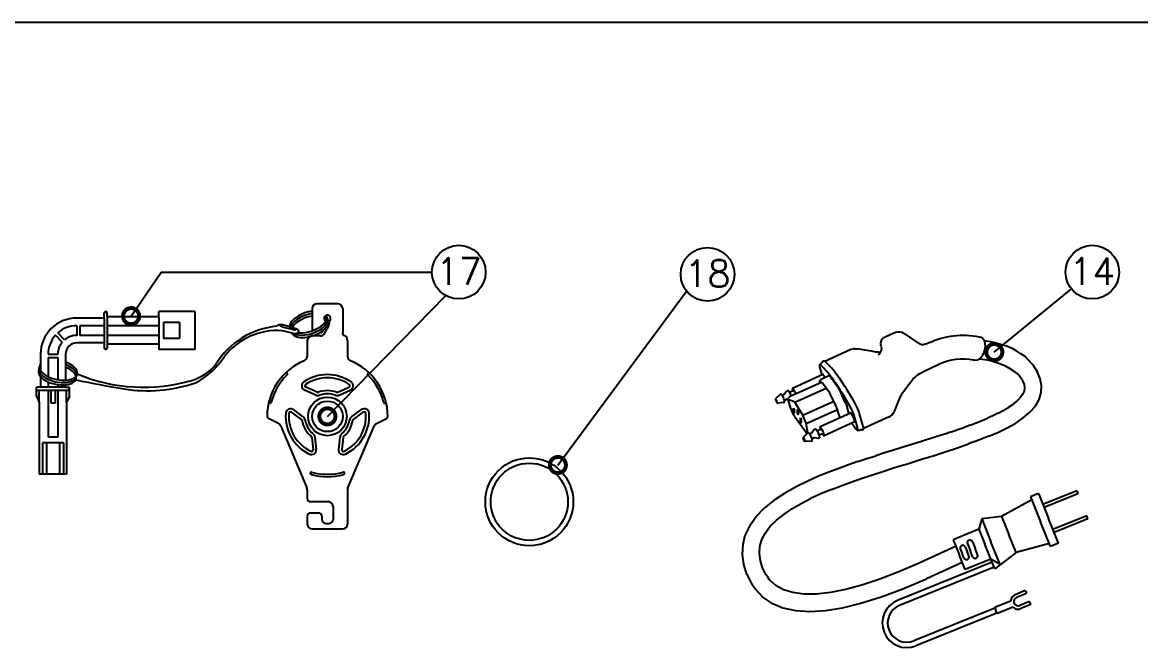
# Model space of a CAD drawing. Extents: x 115 to 2025, y 0 to 1377.
# Drawn here: x 1022 to 1543, y 1085 to 1377 of the extents above; entities that cross this region are included whole.
import ezdxf
from ezdxf.enums import TextEntityAlignment as Align

# ---------------------------------------------------------------- set-up
doc = ezdxf.new("R2010")
doc.units = 0
doc.header["$LTSCALE"] = 0.5
doc.layers.get('0').update_dxf_attribs({"linetype": 'CONTINUOUS'})
for name, color, linetype in [('DANMEN', 7, 'CONTINUOUS'), ('SUNPOU', 7, 'CONTINUOUS'), ('WAKU', 7, 'CONTINUOUS')]:
    doc.layers.add(name, color=color, linetype=linetype)
doc.styles.get("Standard").update_dxf_attribs({"font": 'ROMANS', "bigfont": 'EXTFONT.shx'})
doc.dimstyles.get("Standard").update_dxf_attribs({"dimscale": 5, "dimtxt": 2, "dimasz": 3, "dimexe": 1, "dimexo": 1, "dimgap": 0.6, "dimtad": 3, "dimdec": 0, "dimzin": 0, "dimdsep": 46, "dimtxsty": 'STANDARD', "dimblk1": 'OPEN', "dimblk2": 'OPEN', "dimsah": 1, "dimcen": 1.5, "dimadec": 0, "dimazin": 0, "dimtfac": 1, "dimtdec": 0, "dimtmove": 0, "dimatfit": 0, "dimldrblk": 'DOTSMALL', "dimfxl": 1, "dimtvp": 1, "dimtolj": 1, "dimtzin": 0, "dimarcsym": 0})

# ---------------------------------------------------------------- blocks, each defined once
blk = doc.blocks.new('_DotSmall')
at = {"color": 0, "linetype": 'ByBlock', "const_width": 0.5}
blk.add_lwpolyline([(-0.0625, 0, 1), (0.0625, 0, 1)], format="xyb", close=True, dxfattribs=at)
blk = doc.blocks.new('_OPEN')
at = {"color": 0, "linetype": 'ByBlock'}
for p, q in [((-1, 0.167), (0, 0)), ((0, 0), (-1, -0.167)), ((0, 0), (-1, 0))]:
    blk.add_line(p, q, dxfattribs=at)

msp = doc.modelspace()

# ---------------------------------------------------------------- linework, layer by layer
at = {"color": 2}
for p, q in [((1428.18, 1231.82), (1423.82, 1229.89)), ((1432.99, 1231.64), (1439.8, 1227)), ((1422.23, 1225.49), (1422.08, 1226.28)), ((1440.4, 1226.69), (1439.8, 1227)), ((1442.82, 1226.66), (1443.94, 1227.15)), ((1407.87, 1224.1), (1395.94, 1218.69)), ((1408.09, 1224.17), (1407.87, 1224.1)), ((1409, 1224.45), (1408.09, 1224.17)), ((1421.6, 1222.5), (1421.55, 1222.47)), ((1492.74, 1217.37), (1489.4, 1220.93)), ((1393.51, 1217.09), (1394.44, 1218)), ((1393.63, 1215.63), (1394.59, 1212.31)), ((1394.44, 1218), (1394.48, 1217.99)), ((1394.96, 1218.25), (1394.48, 1217.99)), ((1394.89, 1218.31), (1394.86, 1218.19)), ((1396.08, 1218.57), (1395.94, 1218.69)), ((1442.61, 1214.36), (1448.51, 1217.14)), ((1493.45, 1216.45), (1492.74, 1217.37)), ((1395.11, 1212.56), (1380.88, 1206.06)), ((1394.44, 1210.42), (1393.92, 1209.83)), ((1394.9, 1210.77), (1394.44, 1210.42)), ((1394.9, 1210.77), (1397.81, 1212.09)), ((1398.22, 1211.9), (1398.19, 1211.95)), ((1401.92, 1206.84), (1398.71, 1211.32)), ((1399.39, 1210.83), (1399.4, 1210.87)), ((1400.79, 1213.55), (1400.5, 1213.91)), ((1400.85, 1213.45), (1400.79, 1213.55)), ((1402.66, 1211.01), (1402.57, 1211.16)), ((1486.2, 1212.73), (1486.94, 1211.8)), ((1486.97, 1211.75), (1487.59, 1210.85)), ((1487.59, 1210.85), (1488.4, 1209.32)), ((1497.09, 1207.46), (1496.46, 1210.63)), ((1379.86, 1202.5), (1394.36, 1209.05)), ((1380.93, 1205.22), (1381.02, 1204.9)), ((1382.06, 1199.71), (1396.57, 1206.27)), ((1398.25, 1203.94), (1394.88, 1208.59)), ((1488.4, 1209.32), (1488.93, 1207.85)), ((1496.94, 1204.19), (1497.09, 1207.46)), ((1375.16, 1203.32), (1372.97, 1201.16)), ((1375.16, 1203.32), (1375.21, 1203.35)), ((1375.44, 1203.46), (1375.21, 1203.35)), ((1375.77, 1203.26), (1375.63, 1203.38)), ((1376.97, 1203.19), (1376.08, 1202.81)), ((1376.97, 1203.19), (1377.03, 1203.26)), ((1378.16, 1204.83), (1377.03, 1203.26)), ((1378.02, 1200.92), (1377.13, 1200.51)), ((1377.13, 1200.51), (1377.14, 1200.55)), ((1377.25, 1199.98), (1377.25, 1199.81)), ((1378.06, 1200.91), (1378.02, 1200.92)), ((1379.01, 1200.86), (1378.06, 1200.91)), ((1378.16, 1204.83), (1378.2, 1204.86)), ((1378.76, 1205.1), (1378.2, 1204.86)), ((1379.09, 1204.9), (1378.95, 1205.02)), ((1382.06, 1199.71), (1378.96, 1200.99)), ((1379.65, 1202.34), (1379.08, 1201.68)), ((1379.57, 1204.28), (1379.32, 1204.63)), ((1381.16, 1204.95), (1379.56, 1204.24)), ((1385.65, 1193.66), (1400.15, 1200.22)), ((1399.16, 1202.3), (1398.25, 1203.94)), ((1401.14, 1198.14), (1399.16, 1202.3)), ((1405.23, 1200.35), (1403.42, 1204.17)), ((1407.92, 1197.41), (1404.89, 1202.61)), ((1405.72, 1199.23), (1405.23, 1200.35)), ((1488.22, 1203.29), (1486.97, 1201.58)), ((1494.21, 1197.84), (1495.98, 1200.9)), ((1495.98, 1200.9), (1496.94, 1204.19)), ((1376.93, 1199.51), (1373.82, 1199.29)), ((1377.21, 1199.61), (1376.93, 1199.51)), ((1376.93, 1199.51), (1376.97, 1199.5)), ((1377.21, 1199.61), (1377.25, 1199.81)), ((1380.19, 1196.68), (1380.22, 1196.63)), ((1385.65, 1193.66), (1382.06, 1199.71)), ((1387.33, 1189.7), (1401.83, 1196.26)), ((1401.84, 1196.3), (1401.14, 1198.14)), ((1402.92, 1192.57), (1401.84, 1196.3)), ((1407.3, 1194.29), (1406.42, 1197.26)), ((1428.46, 1195.36), (1428.79, 1196.04)), ((1483.47, 1198.47), (1481.42, 1197.08)), ((1488.58, 1192.32), (1491.68, 1194.97)), ((1491.68, 1194.97), (1494.21, 1197.84)), ((1381.83, 1193.19), (1381.86, 1193.14)), ((1381.86, 1193.14), (1387.43, 1185.41)), ((1388.06, 1185.39), (1387.33, 1189.7)), ((1408.01, 1194.62), (1393.78, 1188.13)), ((1409.89, 1190.53), (1395.61, 1184.05)), ((1402.98, 1192.3), (1402.92, 1192.57)), ((1408.55, 1189.85), (1410.59, 1187.14)), ((1411.18, 1188.05), (1409.65, 1193.39)), ((1412.23, 1194.21), (1412.23, 1194.24)), ((1413.77, 1188.9), (1412.23, 1194.21)), ((1425.96, 1192.78), (1414.03, 1187.37)), ((1388.06, 1185.39), (1385.88, 1183.21)), ((1389.87, 1185.25), (1389.01, 1184.89)), ((1389.87, 1185.25), (1389.92, 1185.32)), ((1391.09, 1186.88), (1389.92, 1185.32)), ((1391.09, 1186.88), (1391.1, 1186.92)), ((1391.66, 1187.16), (1391.1, 1186.92)), ((1391.99, 1186.96), (1391.85, 1187.08)), ((1392.46, 1186.3), (1392.22, 1186.7)), ((1394.06, 1187.01), (1392.46, 1186.3)), ((1392.59, 1186.11), (1392.46, 1186.3)), ((1392.61, 1186.06), (1392.59, 1186.11)), ((1395, 1184.99), (1393.41, 1184.28)), ((1393.83, 1187.28), (1393.92, 1186.96)), ((1411.22, 1186.61), (1412.53, 1186.68)), ((1412.53, 1186.68), (1412.58, 1186.71)), ((1413.05, 1186.93), (1412.58, 1186.71)), ((1413.07, 1186.84), (1413, 1186.9)), ((1413.8, 1188.85), (1413.77, 1188.9)), ((1414, 1187.25), (1414.01, 1187.29)), ((1451.92, 1184.84), (1448.74, 1183.79)), ((1455.01, 1185.86), (1451.92, 1184.84)), ((1463.83, 1188.96), (1460.98, 1187.91)), ((1472.56, 1183.78), (1476.96, 1185.7)), ((1389.82, 1181.53), (1386.71, 1181.3)), ((1390.92, 1182.99), (1390.03, 1182.57)), ((1390.96, 1182.98), (1390.92, 1182.99)), ((1392.93, 1182.8), (1390.96, 1182.98)), ((1392.93, 1182.8), (1392.98, 1182.83)), ((1393.54, 1183.08), (1392.98, 1182.83)), ((1393.53, 1183.92), (1393.49, 1183.93)), ((1393.59, 1183.48), (1393.58, 1183.27)), ((1442.08, 1181.69), (1438.6, 1180.64)), ((1445.44, 1182.78), (1442.08, 1181.69)), ((1448.74, 1183.79), (1445.44, 1182.78)), ((1457.88, 1178.39), (1462.99, 1180.19)), ((1423.76, 1176), (1419.78, 1174.73)), ((1441.11, 1173.05), (1446.95, 1174.88)), ((1446.95, 1174.88), (1452.56, 1176.64)), ((1452.56, 1176.65), (1457.88, 1178.39)), ((1411.42, 1171.99), (1407.04, 1170.48)), ((1428.54, 1169.17), (1434.97, 1171.16)), ((1434.96, 1171.16), (1441.11, 1173.05)), ((1409.87, 1163.02), (1415.75, 1165.02)), ((1388.02, 1162.9), (1382.89, 1160.36)), ((1399.11, 1158.97), (1404.36, 1160.98)), ((1404.36, 1160.98), (1409.87, 1163.02)), ((1513.51, 1158.31), (1497.74, 1151.95)), ((1513.51, 1158.31), (1514.07, 1156.92)), ((1372.43, 1154.05), (1367.73, 1150.32)), ((1384.89, 1152.39), (1389.38, 1154.71)), ((1492.54, 1154.16), (1478.45, 1146.31)), ((1495.68, 1157.05), (1491.97, 1155.55)), ((1491.97, 1155.55), (1496.66, 1143.96)), ((1495.68, 1157.05), (1500.37, 1145.46)), ((1514.07, 1156.92), (1498.31, 1150.55)), ((1376.79, 1147.36), (1380.67, 1149.96)), ((1380.67, 1149.96), (1384.89, 1152.39)), ((1469.17, 1145.25), (1467.89, 1140.42)), ((1478.45, 1146.31), (1469.17, 1145.25)), ((1469.17, 1145.25), (1473.48, 1134.59)), ((1478.45, 1146.31), (1481.82, 1137.96)), ((1501.34, 1132.37), (1496.66, 1143.96)), ((1505.05, 1133.87), (1500.37, 1145.46)), ((1518.19, 1146.72), (1502.43, 1140.36)), ((1518.75, 1145.33), (1502.99, 1138.97)), ((1518.75, 1145.33), (1518.19, 1146.72)), ((1360.94, 1142.22), (1358.9, 1137.84)), ((1366.64, 1135.71), (1368.27, 1138.84)), ((1467.89, 1140.42), (1455.83, 1135.55)), ((1467.89, 1140.42), (1470.7, 1133.47)), ((1485.19, 1129.62), (1481.82, 1137.96)), ((1365.56, 1129.06), (1365.74, 1132.45)), ((1365.74, 1132.45), (1366.64, 1135.71)), ((1457.29, 1132.47), (1440.05, 1124.64)), ((1455.83, 1135.55), (1458.64, 1128.6)), ((1461.51, 1132.18), (1462.35, 1130.1)), ((1462.52, 1133.67), (1463.74, 1130.66)), ((1464.84, 1134.61), (1466.06, 1131.59)), ((1475.32, 1122.03), (1470.7, 1133.47)), ((1477.79, 1123.93), (1473.48, 1134.59)), ((1500.78, 1133.76), (1485.19, 1129.62)), ((1505.05, 1133.87), (1501.34, 1132.37)), ((1365.98, 1125.73), (1365.56, 1129.06)), ((1461.45, 1121.64), (1458.64, 1128.6)), ((1459.19, 1131.25), (1460.03, 1129.16)), ((1460.88, 1127.07), (1460.03, 1129.16)), ((1463.19, 1128.01), (1462.35, 1130.1)), ((1464.96, 1127.64), (1463.74, 1130.66)), ((1467.28, 1128.58), (1466.06, 1131.59)), ((1485.19, 1129.62), (1475.32, 1122.03)), ((1474.08, 1125.09), (1429.93, 1107.25)), ((1440.05, 1124.64), (1430.53, 1120.54)), ((1475.02, 1122.77), (1430.86, 1104.94)), ((1460.11, 1124.97), (1443.35, 1117.36)), ((1473.51, 1126.51), (1461.45, 1121.64)), ((1477.79, 1123.93), (1473.51, 1126.51)), ((1359.63, 1119.29), (1361.95, 1114.8)), ((1369.35, 1118.06), (1368.54, 1119.26)), ((1370.24, 1116.89), (1369.35, 1118.06)), ((1373.16, 1114.18), (1370.24, 1116.89)), ((1421.59, 1117.1), (1413.32, 1114.38)), ((1430.53, 1120.54), (1421.59, 1117.1)), ((1432.43, 1112.67), (1443.35, 1117.36)), ((1376.67, 1112.21), (1373.16, 1114.18)), ((1381.04, 1110.88), (1376.67, 1112.21)), ((1405.67, 1112.3), (1398.56, 1110.94)), ((1413.32, 1114.38), (1405.67, 1112.3)), ((1422.23, 1108.86), (1432.43, 1112.67)), ((1489.48, 1111.8), (1484.84, 1109.93)), ((1489.48, 1111.8), (1490.04, 1110.41)), ((1386.19, 1110.2), (1381.04, 1110.88)), ((1392.07, 1110.22), (1386.19, 1110.2)), ((1398.56, 1110.94), (1392.07, 1110.22)), ((1412.86, 1105.94), (1422.23, 1108.86)), ((1482.66, 1106.89), (1475.24, 1103.9)), ((1490.04, 1110.41), (1485.4, 1108.54)), ((1491.54, 1106.7), (1486.9, 1104.83)), ((1492.1, 1105.31), (1491.54, 1106.7)), ((1371.32, 1105.95), (1376.39, 1103.82)), ((1376.39, 1103.82), (1382.32, 1102.54)), ((1382.32, 1102.54), (1388.97, 1102.13)), ((1388.97, 1102.13), (1396.27, 1102.56)), ((1396.27, 1102.56), (1404.24, 1103.85)), ((1404.24, 1103.85), (1412.86, 1105.94)), ((1475.34, 1103.66), (1437.55, 1088.4)), ((1476.27, 1101.35), (1438.48, 1086.08)), ((1475.24, 1103.9), (1475.8, 1102.5)), ((1476.37, 1101.11), (1475.8, 1102.5)), ((1483.78, 1104.11), (1476.37, 1101.11)), ((1492.1, 1105.31), (1487.47, 1103.44))]:
    msp.add_line(p, q, dxfattribs=at)
for points in [[(1432.99, 1231.64), (1432.88, 1231.71), (1432.06, 1232.11), (1431.1, 1232.34), (1430.1, 1232.33), (1429.05, 1232.16), (1428.17, 1231.82)], [(1423.82, 1229.89), (1423.22, 1229.49), (1422.68, 1228.98), (1422.3, 1228.41), (1422.05, 1227.71), (1422.01, 1227.01), (1422.08, 1226.28)], [(1442.82, 1226.66), (1442.46, 1226.54), (1441.88, 1226.43), (1441.18, 1226.47), (1440.4, 1226.69)], [(1470.09, 1228.97), (1469.58, 1229.5), (1468.92, 1229.87), (1468.61, 1229.99)], [(1409.91, 1224.57), (1409.65, 1224.55), (1409.26, 1224.48), (1409, 1224.45)], [(1409.91, 1224.57), (1411, 1224.61), (1411.33, 1224.57)], [(1419.73, 1223.07), (1417.77, 1223.46), (1414.63, 1223.99), (1411.33, 1224.57)], [(1421.86, 1222.9), (1421.15, 1222.9), (1420.7, 1222.93), (1420.13, 1223.02), (1419.73, 1223.07)], [(1393.51, 1217.09), (1393.5, 1217.05), (1393.44, 1216.98), (1393.42, 1216.9), (1393.43, 1216.73), (1393.47, 1216.55), (1393.46, 1216.34), (1393.54, 1215.99), (1393.63, 1215.63)], [(1393.83, 1217.01), (1393.76, 1217.07), (1393.6, 1217.11), (1393.55, 1217.08), (1393.51, 1217.09)], [(1395.94, 1218.69), (1395.87, 1218.74), (1395.75, 1218.77), (1395.6, 1218.85), (1395.48, 1218.84), (1395.4, 1218.86), (1395.31, 1218.84), (1395.21, 1218.78), (1395.12, 1218.75), (1395.06, 1218.68), (1395, 1218.58), (1394.92, 1218.43), (1394.89, 1218.31)], [(1496.46, 1210.63), (1495.17, 1213.65), (1493.44, 1216.41)], [(1396.08, 1211.33), (1395.86, 1211.67), (1395.69, 1212), (1395.56, 1212.16), (1395.43, 1212.32), (1395.3, 1212.47), (1395.23, 1212.53), (1395.11, 1212.56)], [(1397.81, 1212.09), (1397.85, 1212.12), (1398.01, 1212.08), (1398.08, 1212.02), (1398.19, 1211.95)], [(1398.22, 1211.9), (1398.42, 1211.69), (1398.71, 1211.32)], [(1402.57, 1211.16), (1401.01, 1213.25), (1400.85, 1213.45)], [(1405.35, 1207.02), (1404.59, 1208.21), (1402.82, 1210.81), (1402.66, 1211.01)], [(1380.88, 1206.06), (1380.83, 1206.04), (1380.79, 1205.88), (1380.85, 1205.44), (1380.93, 1205.22)], [(1394.36, 1209.05), (1394.41, 1209.08), (1394.45, 1209.07), (1394.66, 1208.9), (1394.79, 1208.74), (1394.88, 1208.59)], [(1401.92, 1206.84), (1402.17, 1206.48), (1402.41, 1206.09)], [(1402.56, 1205.84), (1402.5, 1205.94), (1402.41, 1206.09)], [(1402.56, 1205.84), (1402.8, 1205.45), (1402.99, 1205.03), (1403.42, 1204.17)], [(1410.3, 1198.77), (1409.15, 1200.8), (1407.95, 1202.8), (1406.71, 1204.81), (1406.12, 1205.84), (1405.47, 1206.83), (1405.35, 1207.02)], [(1488.93, 1207.85), (1489.12, 1206.38), (1488.93, 1204.88), (1488.22, 1203.29)], [(1372.97, 1201.16), (1372.94, 1201.05), (1372.99, 1200.91), (1373.02, 1200.69), (1373.1, 1200.46), (1373.22, 1200.27), (1373.41, 1199.84), (1373.65, 1199.45)], [(1373.18, 1200.99), (1373.12, 1201.09), (1373.05, 1201.14), (1372.97, 1201.16)], [(1373.82, 1199.29), (1373.86, 1199.28), (1373.88, 1199.36), (1373.87, 1199.48), (1373.8, 1199.71), (1373.65, 1200.16), (1373.53, 1200.36), (1373.42, 1200.6), (1373.34, 1200.78), (1373.18, 1200.99)], [(1375.44, 1203.46), (1375.56, 1203.44), (1375.63, 1203.38)], [(1375.96, 1203.01), (1375.86, 1203.11), (1375.84, 1203.2), (1375.77, 1203.26)], [(1377.25, 1199.98), (1377.24, 1200.11), (1377.19, 1200.24), (1377.13, 1200.51)], [(1378.76, 1205.1), (1378.92, 1205.06), (1378.95, 1205.02)], [(1379.08, 1200.46), (1379, 1200.82), (1378.96, 1200.99), (1378.97, 1201.2), (1378.96, 1201.33), (1379.01, 1201.57), (1379.08, 1201.68)], [(1380.22, 1196.63), (1380.19, 1196.68), (1379.08, 1200.46)], [(1379.32, 1204.63), (1379.22, 1204.74), (1379.16, 1204.84), (1379.09, 1204.9)], [(1379.72, 1204), (1379.68, 1204.05), (1379.57, 1204.28)], [(1379.65, 1202.34), (1379.76, 1202.44), (1379.86, 1202.5)], [(1380.32, 1202.68), (1380.2, 1203.04), (1380.03, 1203.38), (1379.9, 1203.7), (1379.72, 1204)], [(1380.33, 1202.72), (1380.23, 1202.99), (1379.95, 1203.56), (1379.81, 1203.85)], [(1381.16, 1204.95), (1381.21, 1204.98), (1381.23, 1205.06)], [(1428.79, 1196.04), (1429.96, 1198.86), (1431.05, 1201.49), (1431.49, 1202.64), (1431.72, 1203.09), (1432.02, 1203.65), (1432.28, 1204.04)], [(1483.47, 1198.47), (1485.38, 1199.99), (1486.97, 1201.58)], [(1373.65, 1199.45), (1373.71, 1199.35), (1373.78, 1199.3), (1373.82, 1199.29)], [(1405.72, 1199.23), (1405.96, 1198.67), (1406.32, 1197.71), (1406.42, 1197.26)], [(1427.91, 1194.49), (1428.06, 1194.75), (1428.27, 1195.12), (1428.46, 1195.36)], [(1476.88, 1194.52), (1479.18, 1195.77), (1481.42, 1197.08)], [(1387.33, 1189.7), (1387.19, 1190.2), (1385.65, 1193.66), (1385.65, 1193.66)], [(1409.83, 1191.34), (1409.68, 1191.79), (1409.5, 1192.26), (1409.12, 1193.1), (1408.88, 1193.53), (1408.4, 1194.32), (1408.23, 1194.49), (1408.13, 1194.59), (1408.01, 1194.62)], [(1409.89, 1190.53), (1409.94, 1190.56), (1409.95, 1190.6), (1409.93, 1190.73), (1409.94, 1190.94), (1409.86, 1191.12), (1409.83, 1191.34)], [(1425.96, 1192.78), (1426.69, 1193.23), (1427.38, 1193.82), (1427.91, 1194.49)], [(1463.83, 1188.96), (1466.63, 1190), (1469.32, 1191.08), (1471.88, 1192.19)], [(1476.88, 1194.52), (1474.42, 1193.34), (1471.88, 1192.19)], [(1476.96, 1185.7), (1481.12, 1187.73), (1485.04, 1189.93), (1488.58, 1192.32)], [(1387.72, 1185.05), (1387.56, 1185.21), (1387.43, 1185.41)], [(1391.66, 1187.16), (1391.78, 1187.14), (1391.85, 1187.08)], [(1392.22, 1186.7), (1392.12, 1186.8), (1392.1, 1186.89), (1391.99, 1186.96)], [(1393.49, 1183.93), (1393.4, 1184.24), (1393.26, 1184.73), (1393.07, 1185.16), (1392.85, 1185.63), (1392.61, 1186.06)], [(1393.25, 1184.69), (1393.16, 1185.01), (1393.03, 1185.33), (1392.89, 1185.62), (1392.7, 1185.91)], [(1393.78, 1188.13), (1393.73, 1188.1), (1393.69, 1187.94), (1393.72, 1187.72), (1393.75, 1187.51), (1393.83, 1187.28)], [(1394.06, 1187.01), (1394.11, 1187.04), (1394.11, 1187.08)], [(1395.09, 1185.01), (1395.08, 1184.97), (1395, 1184.99)], [(1395.61, 1184.05), (1395.66, 1184.08), (1395.7, 1184.24), (1395.63, 1184.67), (1395.55, 1184.86)], [(1410.59, 1187.14), (1410.72, 1186.98), (1410.89, 1186.82), (1411.03, 1186.7), (1411.14, 1186.63), (1411.22, 1186.61)], [(1411.22, 1186.61), (1411.25, 1186.6), (1411.3, 1186.64), (1411.35, 1186.67), (1411.39, 1186.82), (1411.37, 1186.91), (1411.38, 1187.12), (1411.34, 1187.3), (1411.26, 1187.69), (1411.18, 1188.05)], [(1414.01, 1187.29), (1414.06, 1187.49), (1414.03, 1187.7), (1414.03, 1187.87), (1414, 1188.09), (1413.91, 1188.44), (1413.8, 1188.85)], [(1455.01, 1185.86), (1458.06, 1186.89), (1460.98, 1187.91)], [(1393.59, 1183.48), (1393.56, 1183.7), (1393.53, 1183.92)], [(1393.54, 1183.08), (1393.55, 1183.11), (1393.6, 1183.19), (1393.58, 1183.23), (1393.58, 1183.27)], [(1438.6, 1180.64), (1431.38, 1178.42), (1427.61, 1177.22), (1423.76, 1176)], [(1472.56, 1183.78), (1467.9, 1181.96), (1463, 1180.19)], [(1411.42, 1171.99), (1415.65, 1173.41), (1419.78, 1174.73)], [(1407.04, 1170.48), (1402.54, 1168.83), (1397.85, 1167.06)], [(1415.75, 1165.02), (1422.06, 1167.07), (1428.54, 1169.17)], [(1397.85, 1167.06), (1393.03, 1165.11), (1388.02, 1162.9)], [(1382.89, 1160.36), (1377.6, 1157.47), (1372.43, 1154.05)], [(1399.11, 1158.97), (1394.13, 1156.89), (1389.38, 1154.71)], [(1360.94, 1142.22), (1363.89, 1146.33), (1367.73, 1150.32)], [(1368.26, 1138.84), (1370.52, 1141.82), (1373.38, 1144.66), (1376.79, 1147.36)], [(1357.59, 1128.65), (1357.82, 1133.33), (1358.9, 1137.84)], [(1359.63, 1119.29), (1358.19, 1123.98), (1357.59, 1128.65)], [(1368.54, 1119.26), (1366.96, 1122.44), (1365.98, 1125.73)], [(1371.32, 1105.95), (1367.06, 1108.81), (1363.57, 1112.44), (1362.87, 1113.36), (1361.95, 1114.8)]]:
    msp.add_lwpolyline(points, dxfattribs=at)
for points in [[(1381.33, 1196.9), (1381.69, 1196.3), (1381.67, 1194.56), (1381.32, 1195.16)], [(1383.28, 1196.21), (1383.63, 1195.62), (1383.62, 1193.87), (1383.26, 1194.47)], [(1384.66, 1192.36), (1385.02, 1191.77), (1385, 1190.02), (1384.65, 1190.62)]]:
    msp.add_lwpolyline(points, close=True, dxfattribs=at)
at = {"color": 4}
for centre, radius, start, end in [((1143.45, 1198.49), 36.69, 95.0013, 148.7314), ((1140.63, 1201.71), 31.38, 85.7209, 142.1365), ((1087.67, 1238.5), 33.19, 296.2483, 328.1197), ((1093.96, 1232.1), 23.25, 286.8831, 321.2097), ((1078.22, 1287.59), 80.93, 247.4552, 286.1406), ((1149.58, 1690.21), 491.01, 257.8882, 260.5603), ((1079.83, 1275.19), 70.17, 261.1673, 288.722)]:
    msp.add_arc(centre, radius, start, end, dxfattribs=at)
at = {"color": 2}
for centre, radius, start, end in [((1388.25, 1184.63), 0.775, 33.1749, 104.4358), ((1381.58, 1180.26), 8.75, 11.7414, 33.2623), ((1389.67, 1181.99), 0.484, 287.9825, 5.5893), ((1460.35, 1131.71), 1.25, 22, 202), ((1463.68, 1134.14), 1.25, 22, 202), ((1462.04, 1127.54), 1.25, 202, 22), ((1466.12, 1128.11), 1.25, 202, 22), ((1434.21, 1096.67), 11.42, 112, 292), ((1486.15, 1106.69), 3.5, 112, 176.6231), ((1486.15, 1106.69), 2, 112, 202), ((1434.21, 1096.67), 8.92, 112, 292), ((1486.15, 1106.69), 3.5, 227.3769, 292), ((1486.15, 1106.69), 2, 202, 292)]:
    msp.add_arc(centre, radius, start, end, dxfattribs=at)
msp.add_ellipse((1386.3, 1182.26), major_axis=(-0.416, 0.953), ratio=0.155518, dxfattribs=at)
for points, knots in [([(1443.94, 1227.15), (1443.94, 1227.15), (1444.69, 1227.48), (1444.69, 1227.48), (1451.68, 1230.58), (1460.35, 1231.93), (1467.86, 1230.17), (1467.86, 1230.17), (1468.61, 1229.99), (1468.61, 1229.99)], [0, 0, 0, 0, 1, 1, 1, 2, 2, 2, 3, 3, 3, 3]), ([(1465.75, 1219.36), (1465.75, 1219.36), (1465.87, 1219.33), (1465.87, 1219.33), (1469.65, 1218.81), (1471.87, 1225.39), (1470.47, 1228.29), (1470.47, 1228.29), (1470.08, 1228.93), (1470.08, 1228.93)], [0, 0, 0, 0, 1, 1, 1, 2, 2, 2, 3, 3, 3, 3]), ([(1489.4, 1220.93), (1489.4, 1220.93), (1487.38, 1222.29), (1487.38, 1222.29), (1482.62, 1225.75), (1476.88, 1227.17), (1471.19, 1228.16), (1471.19, 1228.16), (1470.47, 1228.29), (1470.47, 1228.29)], [0, 0, 0, 0, 1, 1, 1, 2, 2, 2, 3, 3, 3, 3]), ([(1422.24, 1225.53), (1422.24, 1225.53), (1422.36, 1224.79), (1422.36, 1224.79), (1422.42, 1223.81), (1421.79, 1222.23), (1420.84, 1221.76), (1420.84, 1221.76), (1420.83, 1221.72), (1420.83, 1221.72)], [0, 0, 0, 0, 1, 1, 1, 2, 2, 2, 3, 3, 3, 3]), ([(1399.4, 1210.87), (1399.4, 1210.87), (1398.76, 1211.69), (1398.76, 1211.69), (1397.4, 1213.5), (1395.92, 1215.22), (1394.22, 1216.71), (1394.22, 1216.71), (1393.83, 1217.01), (1393.83, 1217.01)], [0, 0, 0, 0, 1, 1, 1, 2, 2, 2, 3, 3, 3, 3]), ([(1400.5, 1213.91), (1400.5, 1213.91), (1400.47, 1213.96), (1400.47, 1213.96), (1399.23, 1215.52), (1397.92, 1217.03), (1396.4, 1218.32), (1396.4, 1218.32), (1396.08, 1218.57), (1396.08, 1218.57)], [0, 0, 0, 0, 1, 1, 1, 2, 2, 2, 3, 3, 3, 3]), ([(1448.51, 1217.14), (1448.51, 1217.14), (1449.53, 1217.57), (1449.53, 1217.57), (1454.35, 1219.61), (1460.07, 1220.59), (1465.23, 1219.48), (1465.23, 1219.48), (1465.75, 1219.36), (1465.75, 1219.36)], [0, 0, 0, 0, 1, 1, 1, 2, 2, 2, 3, 3, 3, 3]), ([(1486.2, 1212.73), (1486.2, 1212.73), (1484.21, 1214.08), (1484.21, 1214.08), (1479.55, 1217.37), (1474.12, 1219.04), (1468.53, 1219.79), (1468.53, 1219.79), (1468.09, 1219.89), (1468.09, 1219.89)], [0, 0, 0, 0, 1, 1, 1, 2, 2, 2, 3, 3, 3, 3]), ([(1404.89, 1202.61), (1404.89, 1202.61), (1404.8, 1202.76), (1404.8, 1202.76), (1403.3, 1205.16), (1401.76, 1207.62), (1400.09, 1209.91), (1400.09, 1209.91), (1399.39, 1210.83), (1399.39, 1210.83)], [0, 0, 0, 0, 1, 1, 1, 2, 2, 2, 3, 3, 3, 3]), ([(1432.28, 1204.04), (1432.28, 1204.04), (1432.86, 1204.87), (1432.86, 1204.87), (1435.09, 1207.79), (1437.08, 1211.02), (1440.29, 1213.03), (1440.29, 1213.03), (1442.61, 1214.36), (1442.61, 1214.36)], [0, 0, 0, 0, 1, 1, 1, 2, 2, 2, 3, 3, 3, 3]), ([(1382.39, 1203.61), (1382.39, 1203.61), (1382.23, 1203.99), (1382.23, 1203.99), (1382.09, 1204.35), (1381.29, 1205.94), (1380.92, 1206.06), (1380.92, 1206.06), (1380.88, 1206.06), (1380.88, 1206.06)], [0, 0, 0, 0, 1, 1, 1, 2, 2, 2, 3, 3, 3, 3]), ([(1393.56, 1208.7), (1393.56, 1208.7), (1393.56, 1208.87), (1393.56, 1208.87), (1393.53, 1209.17), (1393.71, 1209.45), (1393.81, 1209.73), (1393.81, 1209.73), (1393.92, 1209.83), (1393.92, 1209.83)], [0, 0, 0, 0, 1, 1, 1, 2, 2, 2, 3, 3, 3, 3]), ([(1377.14, 1200.55), (1377.14, 1200.55), (1377.06, 1200.77), (1377.06, 1200.77), (1376.79, 1201.49), (1376.52, 1202.21), (1376.09, 1202.85), (1376.09, 1202.85), (1375.96, 1203.01), (1375.96, 1203.01)], [0, 0, 0, 0, 1, 1, 1, 2, 2, 2, 3, 3, 3, 3]), ([(1381.83, 1193.19), (1381.83, 1193.19), (1381.55, 1193.59), (1381.55, 1193.59), (1381.15, 1194.35), (1380.6, 1195.37), (1380.37, 1196.18), (1380.37, 1196.18), (1380.22, 1196.63), (1380.22, 1196.63)], [0, 0, 0, 0, 1, 1, 1, 2, 2, 2, 3, 3, 3, 3]), ([(1409.65, 1193.39), (1409.65, 1193.39), (1409.48, 1193.94), (1409.48, 1193.94), (1409.07, 1195.05), (1408.72, 1195.86), (1408.18, 1196.93), (1408.18, 1196.93), (1407.92, 1197.41), (1407.92, 1197.41)], [0, 0, 0, 0, 1, 1, 1, 2, 2, 2, 3, 3, 3, 3]), ([(1412.23, 1194.24), (1412.23, 1194.24), (1412.04, 1194.84), (1412.04, 1194.84), (1411.6, 1196.19), (1410.97, 1197.48), (1410.29, 1198.73), (1410.29, 1198.73), (1410.3, 1198.77), (1410.3, 1198.77)], [0, 0, 0, 0, 1, 1, 1, 2, 2, 2, 3, 3, 3, 3]), ([(1395.55, 1184.86), (1395.55, 1184.86), (1395.41, 1185.31), (1395.41, 1185.31), (1395.21, 1185.87), (1394.38, 1187.89), (1393.82, 1188.12), (1393.82, 1188.12), (1393.78, 1188.13), (1393.78, 1188.13)], [0, 0, 0, 0, 1, 1, 1, 2, 2, 2, 3, 3, 3, 3]), ([(1394.85, 1184.9), (1394.85, 1184.9), (1395, 1184.65), (1395, 1184.65), (1395.29, 1184.3), (1395.19, 1184.3), (1395.56, 1184.02), (1395.56, 1184.02), (1395.6, 1184.01), (1395.6, 1184.01), (1395.6, 1184.01), (1395.61, 1184.05), (1395.61, 1184.05)], [0, 0, 0, 0, 1, 1, 1, 2, 2, 2, 3, 3, 3, 4, 4, 4, 4]), ([(1413.07, 1186.84), (1413.07, 1186.84), (1413.22, 1186.77), (1413.22, 1186.77), (1413.51, 1186.65), (1413.85, 1186.8), (1413.97, 1187.09), (1413.97, 1187.09), (1414, 1187.25), (1414, 1187.25)], [0, 0, 0, 0, 1, 1, 1, 2, 2, 2, 3, 3, 3, 3])]:
    msp.add_open_spline(points, degree=3, knots=knots, dxfattribs=at)
at = {"layer": 'DANMEN', "color": 2}
for p, q in [((1085.21, 1239.45), (1085.21, 1241.89)), ((1102.09, 1241.89), (1085.21, 1241.89)), ((1102.09, 1241.89), (1102.09, 1224.27)), ((1156.8, 1243.3), (1156.8, 1233.55)), ((1168.8, 1245.55), (1159.05, 1245.55)), ((1171.05, 1243.3), (1171.05, 1232.05)), ((1059.71, 1238.89), (1046.96, 1238.89)), ((1059.71, 1238.89), (1059.71, 1241.14)), ((1061.21, 1239.45), (1061.21, 1241.14)), ((1085.21, 1239.45), (1061.21, 1239.45)), ((1164.67, 1237.5), (1164.67, 1236.01)), ((1160.86, 1232.05), (1160.24, 1232.05)), ((1161.51, 1232.44), (1161.92, 1233.17)), ((1162.61, 1231.71), (1164.39, 1234.92)), ((1059.71, 1227.27), (1046.96, 1227.27)), ((1059.71, 1227.27), (1059.71, 1225.02)), ((1061.21, 1226.7), (1061.21, 1225.02)), ((1085.21, 1226.7), (1061.21, 1226.7)), ((1085.21, 1226.7), (1085.21, 1224.27)), ((1154.55, 1228.3), (1154.55, 1221.12)), ((1160.64, 1230.55), (1156.8, 1230.55)), ((1173.3, 1228.3), (1173.3, 1221.12)), ((1030.09, 1222.02), (1030.09, 1214.35)), ((1041.71, 1222.02), (1041.71, 1209.93)), ((1102.09, 1224.27), (1085.21, 1224.27)), ((1030.09, 1211.55), (1030.09, 1206.64)), ((1028.21, 1202.52), (1028.21, 1206.64)), ((1030.09, 1206.64), (1028.21, 1206.64)), ((1041.71, 1207.76), (1041.71, 1206.64)), ((1041.71, 1206.64), (1043.59, 1206.64)), ((1043.59, 1202.52), (1043.59, 1206.64)), ((1028.21, 1202.52), (1029.52, 1199.52)), ((1043.59, 1202.52), (1042.27, 1199.52)), ((1029.52, 1199.52), (1029.52, 1166.14)), ((1042.27, 1199.52), (1042.27, 1166.14)), ((1141.07, 1189.67), (1136.41, 1192.05)), ((1186.78, 1189.67), (1191.43, 1192.05)), ((1142.12, 1188.55), (1154.37, 1159.72)), ((1173.48, 1159.72), (1185.73, 1188.55)), ((1042.27, 1166.14), (1029.52, 1166.14)), ((1154.55, 1158.84), (1154.55, 1154.8)), ((1173.3, 1158.84), (1173.3, 1142.8)), ((1156.05, 1153.3), (1164.3, 1153.3)), ((1156.05, 1148.05), (1159.8, 1148.05)), ((1166.55, 1151.05), (1166.55, 1145.05)), ((1154.55, 1146.55), (1154.55, 1142.8)), ((1161.3, 1146.55), (1161.3, 1145.05)), ((1163.17, 1143.18), (1164.67, 1143.18)), ((1156.8, 1140.55), (1171.05, 1140.55))]:
    msp.add_line(p, q, dxfattribs=at)
at = {"layer": 'DANMEN', "color": 4}
for p, q in [((1059.71, 1238.89), (1059.71, 1227.27)), ((1061.21, 1239.45), (1061.21, 1226.7)), ((1085.21, 1239.45), (1085.21, 1226.7)), ((1087.46, 1236.83), (1087.46, 1229.33)), ((1094.96, 1236.83), (1087.46, 1236.83)), ((1094.96, 1236.83), (1094.96, 1229.33)), ((1163.17, 1237.5), (1163.17, 1237.45)), ((1041.28, 1228.76), (1038.09, 1231.95)), ((1046.96, 1235.33), (1046.96, 1230.83)), ((1048.46, 1235.33), (1048.46, 1230.83)), ((1059.71, 1235.33), (1048.46, 1235.33)), ((1085.21, 1235.33), (1061.21, 1235.33)), ((1142.89, 1234.77), (1147.98, 1233.5)), ((1147.57, 1231.86), (1142.98, 1233.01)), ((1146.35, 1234.87), (1142.99, 1235.71)), ((1148.21, 1234.41), (1147.52, 1234.58)), ((1040.22, 1227.7), (1037.03, 1230.88)), ((1059.71, 1230.83), (1048.46, 1230.83)), ((1085.21, 1230.83), (1061.21, 1230.83)), ((1094.96, 1229.33), (1087.46, 1229.33)), ((1033.65, 1222.02), (1038.15, 1222.02)), ((1033.65, 1220.52), (1038.15, 1220.52)), ((1033.65, 1220.52), (1033.65, 1211.54)), ((1038.15, 1220.52), (1038.15, 1210.14)), ((1041.71, 1206.64), (1030.09, 1206.64)), ((1033.65, 1209.13), (1033.65, 1206.64)), ((1038.15, 1207.87), (1038.15, 1206.64)), ((1158.52, 1202.92), (1153.27, 1205.22)), ((1159.12, 1204.3), (1153.87, 1206.6)), ((1168.72, 1204.3), (1173.97, 1206.6)), ((1169.33, 1202.92), (1174.58, 1205.22)), ((1043.59, 1205.14), (1028.21, 1205.14)), ((1029.52, 1199.52), (1029.52, 1205.14)), ((1033.65, 1205.14), (1033.65, 1183.39)), ((1034.96, 1205.14), (1034.96, 1199.14)), ((1036.84, 1205.14), (1036.84, 1199.14)), ((1038.15, 1205.14), (1038.15, 1183.39)), ((1042.27, 1199.52), (1042.27, 1205.14)), ((1036.84, 1199.14), (1034.96, 1199.14)), ((1151.79, 1191.59), (1147.17, 1194.99)), ((1152.67, 1192.8), (1148.06, 1196.19)), ((1175.17, 1192.8), (1179.79, 1196.19)), ((1176.06, 1191.59), (1180.68, 1194.99)), ((1031.02, 1180.77), (1031.02, 1166.14)), ((1040.77, 1180.77), (1031.02, 1180.77)), ((1032.9, 1180.77), (1032.9, 1166.14)), ((1038.15, 1183.39), (1033.65, 1183.39)), ((1038.9, 1180.77), (1038.9, 1166.14)), ((1040.77, 1180.77), (1040.77, 1166.14)), ((1156.59, 1183.27), (1157.22, 1177.58)), ((1158.08, 1183.44), (1158.71, 1177.74)), ((1169.77, 1183.44), (1169.14, 1177.74)), ((1171.26, 1183.27), (1170.63, 1177.58))]:
    msp.add_line(p, q, dxfattribs=at)
for radius in [9, 7.12]:
    msp.add_circle((1163.92, 1193.05), radius, dxfattribs=at)
at = {"layer": 'DANMEN', "color": 2}
for radius in [20.5, 18]:
    msp.add_circle((1258.11, 1153.24), radius, dxfattribs=at)
for centre, radius, start, end in [((1060.46, 1241.14), 0.75, 0, 180), ((1159.05, 1243.3), 2.25, 90, 180), ((1168.8, 1243.3), 2.25, 0, 90), ((1046.96, 1222.02), 16.88, 90, 180), ((1163.92, 1238.8), 1.5, 300, 240), ((1158.3, 1233.55), 1.5, 180, 201.9126), ((1160.64, 1232.8), 2.25, 270, 330.9454), ((1160.86, 1232.8), 0.75, 270, 330.9454), ((1162.42, 1236.01), 2.25, 330.9454, 0), ((1046.96, 1222.02), 5.25, 90, 180), ((1156.8, 1228.3), 2.25, 90, 180), ((1060.46, 1225.02), 0.75, 180, 0), ((1152.3, 1221.12), 2.25, 292.502, 0), ((1175.55, 1221.12), 2.25, 180, 247.498), ((1163.92, 1193.05), 28.12, 112.502, 180), ((1163.92, 1193.05), 28.12, 0, 67.498), ((1136.92, 1193.05), 1.12, 180, 242.9709), ((1140.05, 1187.67), 2.25, 23.0255, 62.9709), ((1187.8, 1187.67), 2.25, 117.0291, 156.9745), ((1190.92, 1193.05), 1.12, 297.0291, 0), ((1152.3, 1158.84), 2.25, 0, 23.0255), ((1175.55, 1158.84), 2.25, 156.9745, 180), ((1156.05, 1154.8), 1.5, 180, 270), ((1164.3, 1151.05), 2.25, 0, 90), ((1156.05, 1146.55), 1.5, 90, 180), ((1159.8, 1146.55), 1.5, 0, 90), ((1156.8, 1142.8), 2.25, 180, 270), ((1163.17, 1145.05), 1.88, 180, 270), ((1164.67, 1145.05), 1.88, 270, 0), ((1171.05, 1142.8), 2.25, 270, 0)]:
    msp.add_arc(centre, radius, start, end, dxfattribs=at)
at = {"layer": 'DANMEN', "color": 4}
for centre, radius, start, end in [((1046.96, 1222.02), 13.31, 90, 131.7704), ((1046.96, 1222.02), 13.31, 138.2296, 180), ((1046.96, 1222.02), 8.81, 139.8821, 180), ((1046.96, 1222.02), 8.81, 90, 130.1179), ((1163.92, 1193.05), 27, 134.2102, 165.7898), ((1144.7, 1212.81), 0.563, 314.2102, 134.2102), ((1163.92, 1193.05), 19.5, 55.5826, 124.4174), ((1163.92, 1193.05), 18, 55.5826, 124.4174), ((1183.14, 1212.81), 0.563, 45.7898, 225.7898), ((1163.92, 1193.05), 27, 14.2102, 45.7898), ((1154.17, 1207.28), 2.25, 124.4174, 246.3346), ((1154.17, 1207.28), 0.75, 124.4174, 246.3346), ((1173.67, 1207.28), 0.75, 293.6654, 55.5826), ((1173.67, 1207.28), 2.25, 293.6654, 55.5826), ((1159.42, 1204.98), 2.25, 246.3346, 290.9772), ((1159.42, 1204.98), 0.75, 246.3346, 290.9772), ((1163.92, 1193.05), 12, 69.2968, 110.7032), ((1163.92, 1193.05), 10.5, 69.2662, 110.7338), ((1168.42, 1204.98), 2.25, 249.0228, 293.6654), ((1168.42, 1204.98), 0.75, 249.0228, 293.6654), ((1137.2, 1199.82), 0.563, 165.7898, 345.7898), ((1146.72, 1194.38), 2.25, 53.6654, 175.5826), ((1146.72, 1194.38), 0.75, 53.6654, 175.5826), ((1181.12, 1194.38), 2.25, 4.4174, 126.3346), ((1181.12, 1194.38), 0.75, 4.4174, 126.3346), ((1190.64, 1199.82), 0.563, 194.2102, 14.2102), ((1163.92, 1193.05), 19.5, 175.5826, 244.4174), ((1163.92, 1193.05), 18, 175.5826, 244.4174), ((1151.34, 1190.99), 0.75, 9.0228, 53.6654), ((1163.92, 1193.05), 12, 189.2968, 230.7032), ((1151.34, 1190.99), 2.25, 9.0228, 53.6654), ((1163.92, 1193.05), 10.5, 189.2662, 230.7338), ((1163.92, 1193.05), 10.5, 309.2662, 350.7338), ((1163.92, 1193.05), 12, 309.2968, 350.7032), ((1163.92, 1193.05), 18, 295.5826, 4.4174), ((1163.92, 1193.05), 19.5, 295.5826, 4.4174), ((1176.5, 1190.99), 2.25, 126.3346, 170.9772), ((1176.5, 1190.99), 0.75, 126.3346, 170.9772), ((1155.84, 1183.19), 2.25, 6.3346, 50.9772), ((1172, 1183.19), 2.25, 129.0228, 173.6654), ((1155.84, 1183.19), 0.75, 6.3346, 50.9772), ((1172, 1183.19), 0.75, 129.0228, 173.6654), ((1156.47, 1177.49), 2.25, 244.4174, 6.3346), ((1156.47, 1177.49), 0.75, 244.4174, 6.3346), ((1171.37, 1177.49), 2.25, 173.6654, 295.5826), ((1171.37, 1177.49), 0.75, 173.6654, 295.5826), ((1156.42, 1166.53), 0.563, 74.2102, 254.2102), ((1163.92, 1193.05), 28.12, 254.2102, 285.7898), ((1163.92, 1193.05), 27, 254.2102, 285.7898), ((1171.42, 1166.53), 0.563, 285.7898, 105.7898)]:
    msp.add_arc(centre, radius, start, end, dxfattribs=at)
for centre, major_axis, start_param, end_param in [((1155.01, 1237.1), (-8.56, -2.77), 4.344799, 6.408388), ((1155.36, 1236.03), (-8.56, -2.77), 4.385444, 6.157766), ((1155.71, 1234.96), (-8.56, -2.77), 10.708998, 12.241176), ((1155.71, 1234.96), (-8.56, -2.77), 6.342523, 9.550106), ((1155.36, 1236.03), (-8.56, -2.77), 6.703771, 9.747319), ((1155.01, 1237.1), (-8.56, -2.77), 7.099252, 9.508135), ((1155.71, 1234.96), (-8.56, -2.77), 9.677458, 9.923087), ((1142.8, 1234.4), (-2.55, 0.64), 4.759815, 6.283185), ((1147.89, 1233.13), (2.55, -0.64), 4.712389, 6.283185), ((1148.12, 1234.04), (1.09, -0.27), 4.712389, 6.283185), ((1038.15, 1213.58), (-8.81, 1.83), 5.959535, 9.693033), ((1038.38, 1214.68), (-8.81, 1.83), 6.026985, 9.444785), ((1037.92, 1212.48), (-8.81, 1.83), 12.184059, 12.31369), ((1038.38, 1214.68), (-8.81, 1.83), 3.1616, 4.430241), ((1038.15, 1213.58), (-8.81, 1.83), 3.409847, 4.402166), ((1037.92, 1212.48), (-8.81, 1.83), 3.405448, 4.37374), ((1037.92, 1212.48), (-8.81, 1.83), 6.157857, 9.550106)]:
    msp.add_ellipse(centre, major_axis=major_axis, ratio=0.5, start_param=start_param, end_param=end_param, dxfattribs=at)
at = {"layer": 'DANMEN', "color": 4, "extrusion": (0, 0, -1)}
for centre, major_axis, ratio, start_param, end_param in [((1143.02, 1235.31), (-1.16, 0.34), 0.464263, 4.692977, 6.651758), ((1147.89, 1233.13), (2.55, -0.64), 0.5, 4.712389, 6.283185)]:
    msp.add_ellipse(centre, major_axis=major_axis, ratio=ratio, start_param=start_param, end_param=end_param, dxfattribs=at)
at = {"layer": 'DANMEN', "color": 2, "extrusion": (0, 0, -1)}
msp.add_ellipse((1172.17, 1232.05), major_axis=(0, 1.5), ratio=0.75, start_param=3.141593, end_param=4.712389, dxfattribs=at)
at = {"layer": 'DANMEN', "color": 2}
msp.add_ellipse((1172.17, 1228.3), major_axis=(0, 2.25), ratio=0.5, start_param=4.712389, end_param=6.283185, dxfattribs=at)
at = {"layer": 'SUNPOU'}
for centre in [(1225.21, 1260.32), (1341.27, 1259.3), (1520.79, 1260.32)]:
    msp.add_circle(centre, 12.5, dxfattribs=at)
at = {"layer": 'WAKU', "color": 6}
msp.add_line((2025, 1376.75), (115, 1376.75), dxfattribs=at)

# ---------------------------------------------------------------- texts
at = {"layer": 'SUNPOU'}
for s, p in [('17', (1225.21, 1260.65)), ('18', (1341.27, 1259.63)), ('14', (1520.79, 1260.65))]:
    msp.add_text(s, height=12.5, dxfattribs=at).set_placement(p, align=Align.MIDDLE)

# ---------------------------------------------------------------- leaders
for points in [[(1072.33, 1239.79), (1086.43, 1260.32), (1212.57, 1260.32)], [(1475.07, 1223.04), (1510.97, 1252.4)], [(1163.92, 1193.05), (1219.19, 1249.37)], [(1271.44, 1170.37), (1331.43, 1251.41)]]:
    msp.add_leader(points, dimstyle='STANDARD', dxfattribs=at)

doc.saveas('drawing.dxf')
